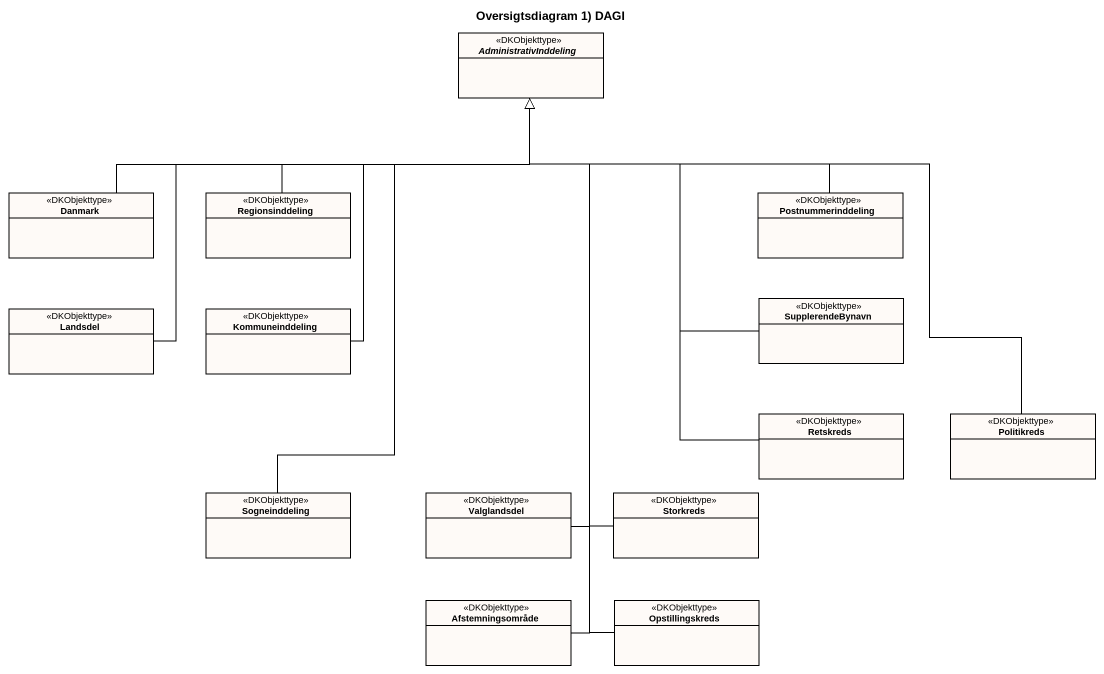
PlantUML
@startuml
title Oversigtsdiagram 1) DAGI
hide circle
hide empty members
abstract class AdministrativInddeling <<DKObjekttype>> #FEFAF7
class Danmark <<DKObjekttype>> #FEFAF7
class Regionsinddeling <<DKObjekttype>> #FEFAF7
class Postnummerinddeling <<DKObjekttype>> #FEFAF7
class Landsdel <<DKObjekttype>> #FEFAF7
class Kommuneinddeling <<DKObjekttype>> #FEFAF7
class SupplerendeBynavn <<DKObjekttype>> #FEFAF7
class Retskreds <<DKObjekttype>> #FEFAF7
class Politikreds <<DKObjekttype>> #FEFAF7
class Sogneinddeling <<DKObjekttype>> #FEFAF7
class Valglandsdel <<DKObjekttype>> #FEFAF7
class Storkreds <<DKObjekttype>> #FEFAF7
class Afstemningsområde <<DKObjekttype>> #FEFAF7
class Opstillingskreds <<DKObjekttype>> #FEFAF7
Danmark -right-|> AdministrativInddeling
Regionsinddeling -up-|> AdministrativInddeling
Postnummerinddeling -left-|> AdministrativInddeling
Landsdel -up-|> AdministrativInddeling
Kommuneinddeling -up-|> AdministrativInddeling
SupplerendeBynavn -up-|> AdministrativInddeling
Retskreds -up-|> AdministrativInddeling
Politikreds -up-|> AdministrativInddeling
Sogneinddeling -up-|> AdministrativInddeling
Valglandsdel -up-|> AdministrativInddeling
Storkreds -up-|> AdministrativInddeling
Afstemningsområde -up-|> AdministrativInddeling
Opstillingskreds -up-|> AdministrativInddeling
@enduml
